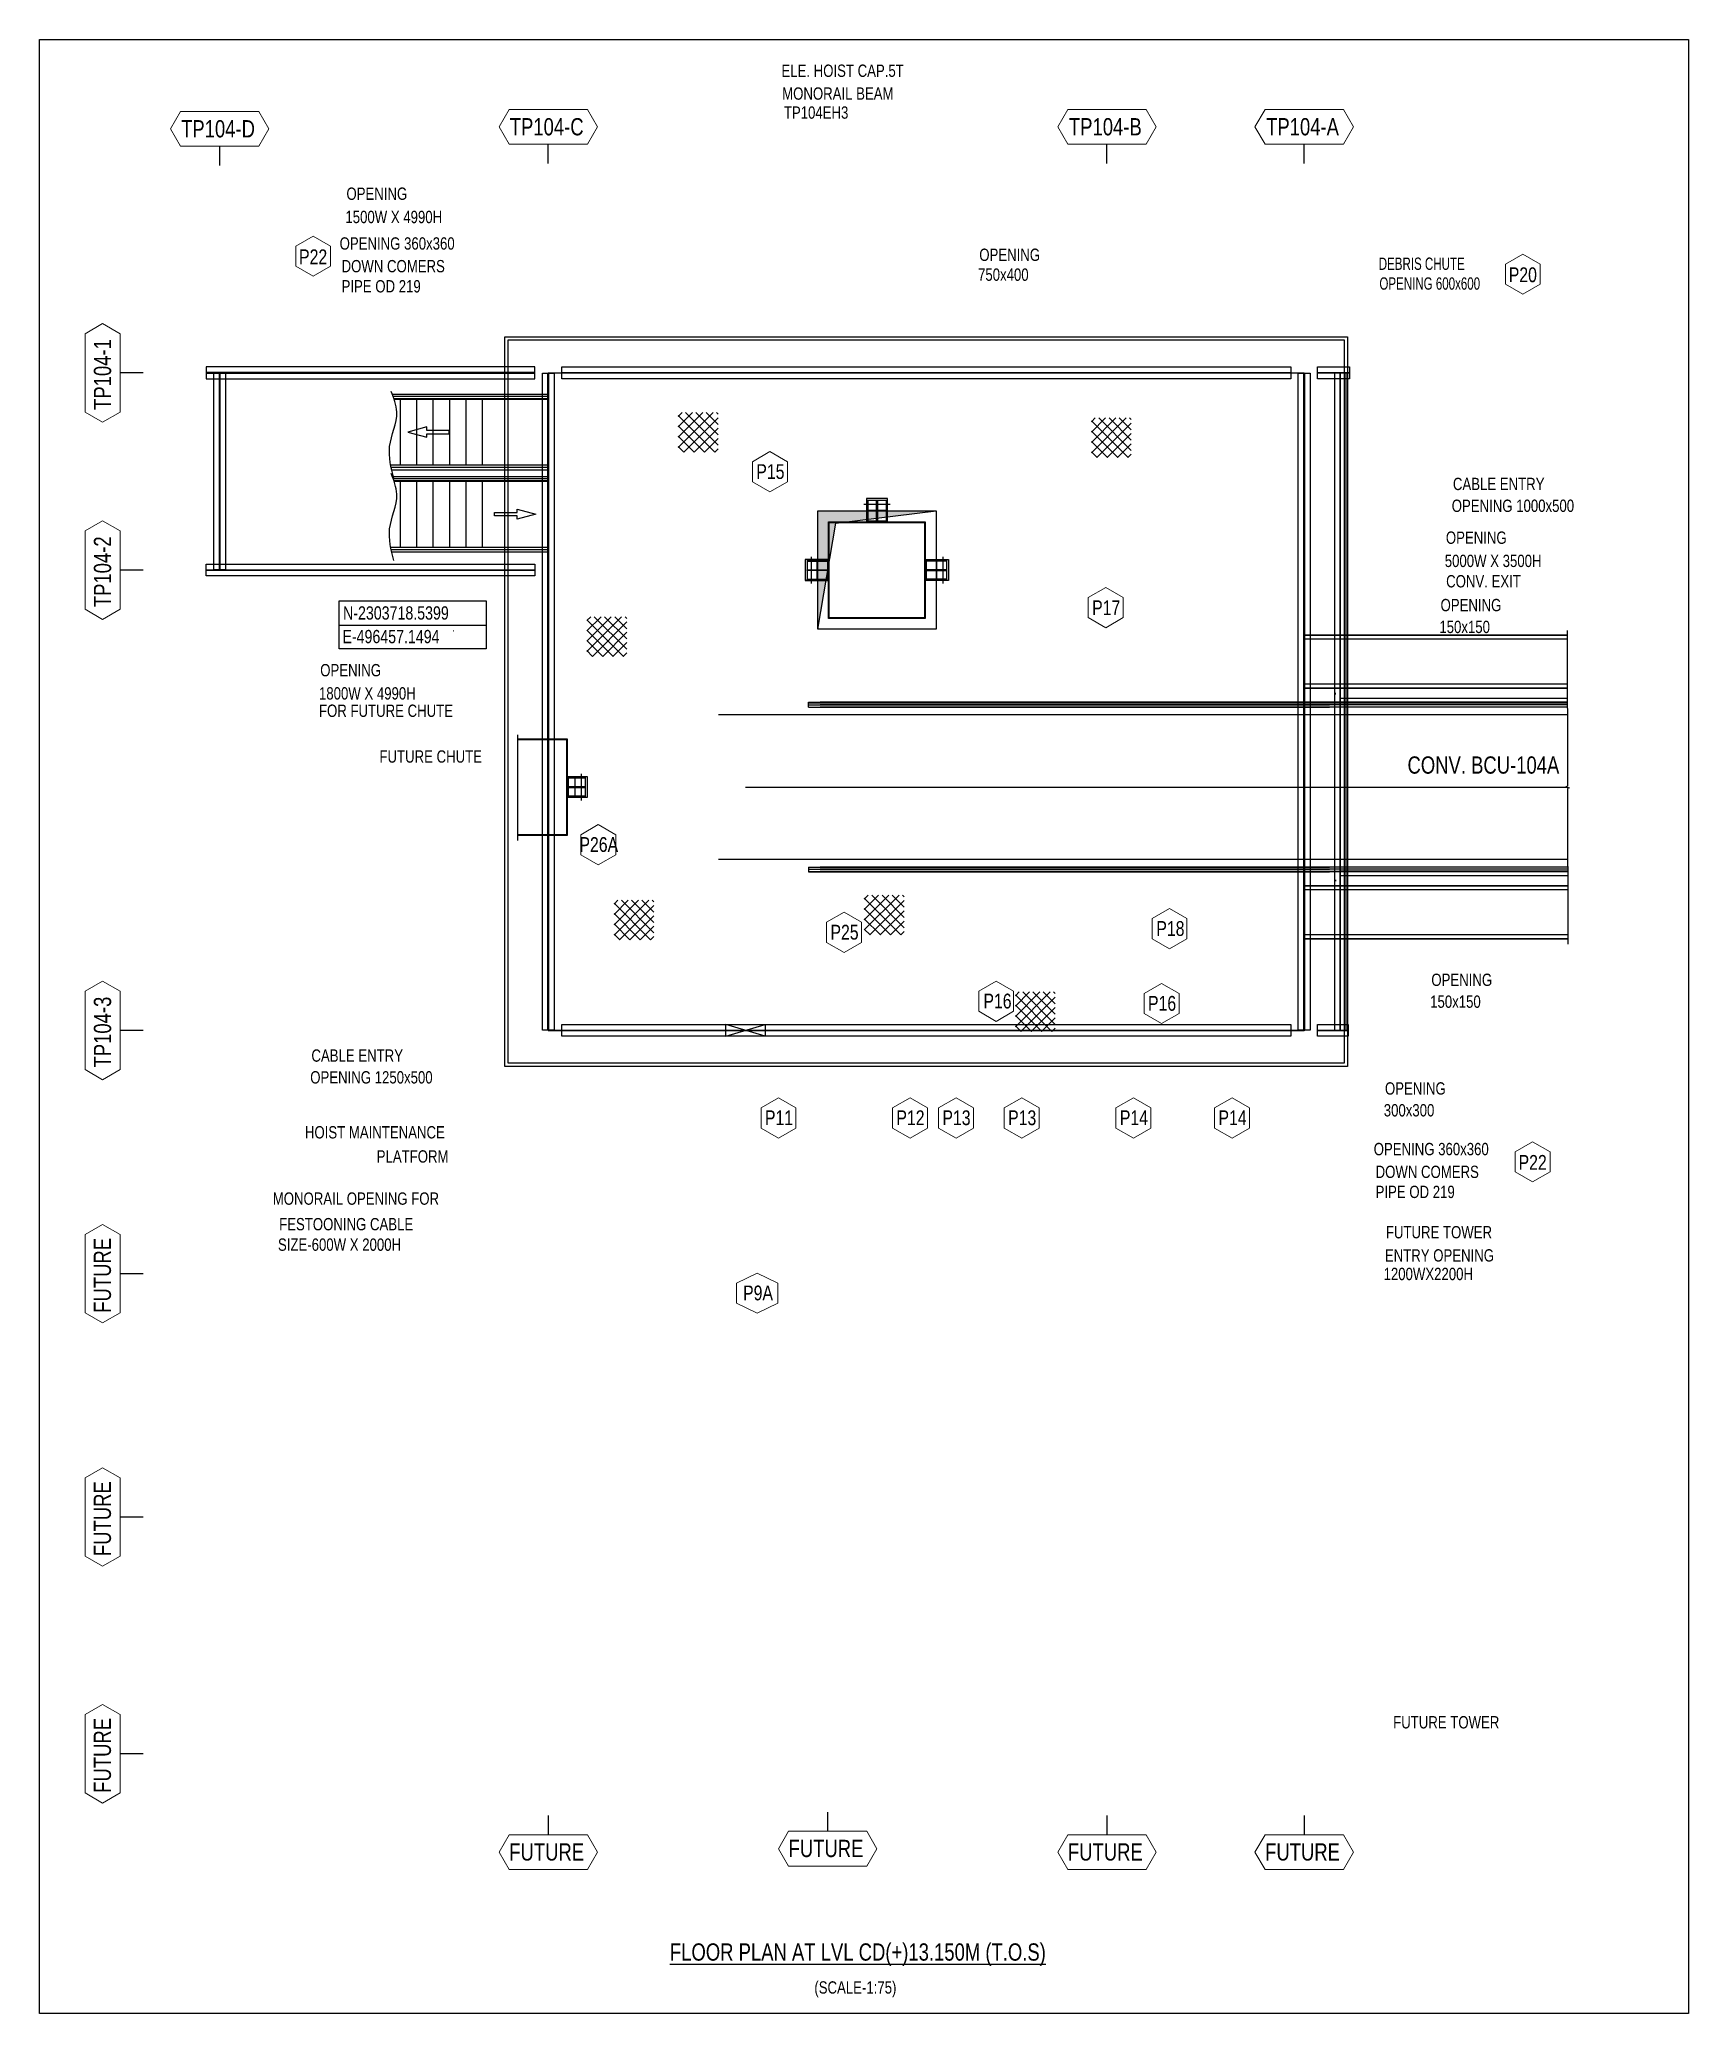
# Model space of a CAD drawing. Extents: x 209270 to 234360, y -180214 to -150194.
import ezdxf
from ezdxf.enums import TextEntityAlignment as Align

# ---------------------------------------------------------------- set-up
doc = ezdxf.new("R2010")
doc.units = 0

msp = doc.modelspace()

# ---------------------------------------------------------------- hatches: boundary and pattern name
at = {"layer": 'CEN'}
h = msp.add_hatch(color=256, dxfattribs=at)
h.dxf.hatch_style = 1
h.paths.add_polyline_path([(222912, -157364), (221112, -157364), (221112, -159164), (221385, -157552)])
at = {"layer": 'PANTHOM'}
h = msp.add_hatch(dxfattribs=at)
h.set_pattern_fill('ANSI37', color=256, scale=887.309452, angle=-180)
h.set_pattern_definition([(225, (322834.59, 2114878.95), (78.4278163, -78.4278163), []), (315, (322834.59, 2114878.95), (78.4278163, 78.4278163), [])])
h.paths.add_polyline_path([(219596, -156470), (219596, -155868), (218989, -155868), (218989, -156470)])
h = msp.add_hatch(dxfattribs=at)
h.set_pattern_fill('ANSI37', color=256, scale=887.309452, angle=-180)
h.set_pattern_definition([(225, (329120.01, 2114796.26), (78.4278163, -78.4278163), []), (315, (329120.01, 2114796.26), (78.4278163, 78.4278163), [])])
h.paths.add_polyline_path([(225881, -156553), (225881, -155950), (225275, -155950), (225275, -156553)])
h = msp.add_hatch(dxfattribs=at)
h.set_pattern_fill('ANSI37', color=256, scale=887.309452, angle=-180)
h.set_pattern_definition([(225, (321443.36, 2111774.06), (78.4278163, -78.4278163), []), (315, (321443.36, 2111774.06), (78.4278163, 78.4278163), [])])
h.paths.add_polyline_path([(218205, -159575), (218205, -158973), (217598, -158973), (217598, -159575)])
h = msp.add_hatch(dxfattribs=at)
h.set_pattern_fill('ANSI37', color=256, scale=887.309452, angle=-180)
h.set_pattern_definition([(225, (321856.98, 2107461.77), (78.4278163, -78.4278163), []), (315, (321856.98, 2107461.77), (78.4278163, 78.4278163), [])])
h.paths.add_polyline_path([(218618, -163887), (218618, -163285), (218012, -163285), (218012, -163887)])
h = msp.add_hatch(dxfattribs=at)
h.set_pattern_fill('ANSI37', color=256, scale=887.309452, angle=-180)
h.set_pattern_definition([(225, (325665.5, 2107540.08), (78.4278163, -78.4278163), []), (315, (325665.5, 2107540.08), (78.4278163, 78.4278163), [])])
h.paths.add_polyline_path([(222427, -163809), (222427, -163207), (221820, -163207), (221820, -163809)])
h = msp.add_hatch(dxfattribs=at)
h.set_pattern_fill('ANSI37', color=256, scale=887.309452, angle=-180)
h.set_pattern_definition([(225, (327963.28, 2106069.31), (78.4278163, -78.4278163), []), (315, (327963.28, 2106069.31), (78.4278163, 78.4278163), [])])
h.paths.add_polyline_path([(224725, -165280), (224725, -164677), (224118, -164677), (224118, -165280)])

# ---------------------------------------------------------------- linework, layer by layer
for p, q in [((232518, -161548, 8677319974), (232492, -161557, 8677319974)), ((232492, -161557, 8677319974), (232543, -161576, 8677319974)), ((232543, -161576, 8677319974), (232518, -161585, 8677319974))]:
    msp.add_line(p, q)
at = {"layer": 'AM_VIEWS'}
msp.add_lwpolyline([(209270, -150194), (234360, -150194), (234360, -180214), (209270, -180214)], close=True, dxfattribs=at)
at = {"layer": 'Belt'}
for p, q in [((232516, -160464, 0), (219600, -160464, 0)), ((232519, -162664, 0), (219600, -162664, 0))]:
    msp.add_line(p, q, dxfattribs=at)
for points, elevation in [([(215506, -156139), (215163, -156139), (215163, -156087), (214877, -156164), (215163, -156240), (215163, -156189), (215506, -156189)], -431919853), ([(216192, -157388), (216536, -157388), (216536, -157337), (216821, -157413), (216536, -157490), (216536, -157438), (216192, -157438)], 5421881824)]:
    msp.add_lwpolyline(points, close=True, dxfattribs=dict(at, elevation=elevation))
at = {"layer": 'BOX', "lineweight": 5}
for points in [[(211416, -151818), (211263, -151553), (211416, -151288), (212608, -151288), (212761, -151553), (212608, -151818)], [(216416, -151788), (216263, -151523), (216416, -151258), (217608, -151258), (217761, -151523), (217608, -151788)], [(224916, -151788), (224763, -151523), (224916, -151258), (226108, -151258), (226261, -151523), (226108, -151788)], [(227916, -151788), (227763, -151523), (227916, -151258), (229108, -151258), (229261, -151523), (229108, -151788)], [(213169, -153336), (213434, -153183), (213699, -153336), (213699, -153642), (213434, -153795), (213169, -153642)], [(220119, -156921), (220384, -157074), (220649, -156921), (220649, -156615), (220384, -156462), (220119, -156615)], [(225227, -158680), (225493, -158527), (225758, -158680), (225758, -158986), (225493, -159139), (225227, -158986)], [(217508, -162593), (217773, -162746), (218038, -162593), (218038, -162287), (217773, -162134), (217508, -162287)], [(221247, -163926), (221512, -164079), (221777, -163926), (221777, -163620), (221512, -163467), (221247, -163620)], [(226199, -163870), (226464, -164023), (226729, -163870), (226729, -163563), (226464, -163410), (226199, -163563)], [(223560, -164973), (223825, -165126), (224090, -164973), (224090, -164667), (223825, -164514), (223560, -164667)], [(220250, -166748), (220515, -166901), (220780, -166748), (220780, -166442), (220515, -166289), (220250, -166442)], [(222250, -166748), (222515, -166901), (222780, -166748), (222780, -166442), (222515, -166289), (222250, -166442)], [(222950, -166748), (223215, -166901), (223480, -166748), (223480, -166442), (223215, -166289), (222950, -166442)], [(223950, -166748), (224215, -166901), (224480, -166748), (224480, -166442), (224215, -166289), (223950, -166442)], [(225649, -166748), (225915, -166901), (226180, -166748), (226180, -166442), (225915, -166289), (225649, -166442)], [(227149, -166748), (227415, -166901), (227680, -166748), (227680, -166442), (227415, -166289), (227149, -166442)]]:
    msp.add_lwpolyline(points, close=True, dxfattribs=at)
for points, elevation in [([(232104, -153610), (231839, -153457), (231573, -153610), (231573, -153916), (231839, -154069), (232104, -153916)], -8484568), ([(210496, -155860), (210231, -156013), (209966, -155860), (209966, -154668), (210231, -154515), (210496, -154668)], 0), ([(210496, -158860), (210231, -159013), (209966, -158860), (209966, -157668), (210231, -157515), (210496, -157668)], 0), ([(210496, -165860), (210231, -166013), (209966, -165860), (209966, -164668), (210231, -164515), (210496, -164668)], 0), ([(226078, -165008), (226343, -165161), (226608, -165008), (226608, -164702), (226343, -164549), (226078, -164702)], 7050750847), ([(232253, -167109), (231988, -166956), (231723, -167109), (231723, -167415), (231988, -167568), (232253, -167415)], 69285249), ([(219873, -169412), (220188, -169565), (220503, -169412), (220503, -169106), (220188, -168953), (219873, -169106)], 702228933)]:
    msp.add_lwpolyline(points, close=True, dxfattribs=dict(at, elevation=elevation))
at = {"layer": 'C-ROAD-STAN', "color": 7, "linetype": 'Continuous', "lineweight": -3}
msp.add_circle((215568, -159187, 0), 1.5, dxfattribs=at)
at = {"layer": 'CEN'}
for p, q in [((212012, -152109), (212012, -151818)), ((217012, -152079), (217012, -151788)), ((225512, -152079), (225512, -151788)), ((228512, -152079), (228512, -151788)), ((210848, -155264), (210496, -155264)), ((216812, -155264), (211803, -155264)), ((212012, -158264), (212012, -155264)), ((217212, -155264), (228312, -155264)), ((228712, -155264), (229208, -155264)), ((229062, -155264), (229062, -165259)), ((222214, -157264), (221810, -157264)), ((222012, -157534), (222012, -157203)), ((221112, -159164), (221385, -157552)), ((221385, -157552), (222912, -157364)), ((221012, -158062), (221012, -158465)), ((223012, -158062), (223012, -158465)), ((210848, -158264), (210496, -158264)), ((216812, -158264), (211803, -158264)), ((221282, -158264), (220951, -158264)), ((222742, -158264), (223072, -158264)), ((228887, -160281), (232515, -160281)), ((228887, -160281), (232515, -160281)), ((232515, -160281), (229065, -160281)), ((220972, -160314), (228896, -160314)), ((232515, -160314), (221148, -160314)), ((217512, -161362), (217512, -161765)), ((217295, -161564, -53231076), (217572, -161564)), ((220012, -161564), (232509, -161564)), ((220972, -162814), (228896, -162814)), ((232520, -162814), (221148, -162814)), ((228887, -162846), (232520, -162846)), ((228887, -162846), (232520, -162846)), ((232520, -162846), (229065, -162846)), ((210848, -165264), (210496, -165264)), ((217212, -165264), (228312, -165264)), ((228712, -165264), (229186, -165264))]:
    msp.add_line(p, q, dxfattribs=at)
at = {"layer": 'CEN', "elevation": 1}
msp.add_lwpolyline([(217012, -155264), (228512, -155264), (228512, -165264), (217012, -165264)], close=True, dxfattribs=at)
at = {"layer": 'CEN'}
msp.add_lwpolyline([(221112, -157364), (222912, -157364), (222912, -159164), (221112, -159164)], close=True, dxfattribs=at)
at = {"layer": 'CEN', "elevation": 1}
for points in [[(217012, -165264), (217012, -165264), (228512, -165264), (228512, -165269)], [(217012, -165269), (217012, -165268)]]:
    msp.add_lwpolyline(points, dxfattribs=at)
at = {"layer": 'CENETR LINE'}
for p, q in [((217007, -155624, -702228908), (214650, -155624, -702228908)), ((217007, -156704, -2489929853), (214622, -156704, -2489929853)), ((217007, -156873, 5151572769), (214650, -156873, 5151572769)), ((217007, -157953, 3363871824), (214622, -157953, 3363871824))]:
    msp.add_line(p, q, dxfattribs=at)
at = {"layer": 'CENTER'}
for p, q in [((219712, -165353), (220312, -165175)), ((220312, -165353), (219712, -165175))]:
    msp.add_line(p, q, dxfattribs=at)
msp.add_lwpolyline([(219712, -165175), (220312, -165175), (220312, -165353), (219712, -165353)], close=True, dxfattribs=at)
at = {"layer": 'Chute'}
for p, q in [((221277, -158999, -702228908), (221277, -157529, -702228908)), ((221277, -157529, -702228908), (222747, -157529, -702228908)), ((221277, -157539, -702228908), (222747, -157539, -702228908)), ((221287, -158999, -702228908), (221287, -157529, -702228908)), ((222737, -157529, -702228908), (222737, -158999, -702228908)), ((222747, -157529, -702228908), (222747, -158999, -702228908)), ((222747, -158989, -702228908), (221277, -158989, -702228908)), ((222747, -158999, -702228908), (221277, -158999, -702228908))]:
    msp.add_line(p, q, dxfattribs=at)
at = {"layer": 'DIM'}
for p, q in [((213829, -159100), (216067, -159100)), ((228989, -160153, 8676235979), (228989, -160131, 8676235979)), ((228989, -162974, 8676235979), (228989, -162996, 8676235979))]:
    msp.add_line(p, q, dxfattribs=at)
at = {"layer": 'DIM', "elevation": 93058}
msp.add_lwpolyline([(213829, -158729), (216067, -158729), (216067, -159462), (213829, -159462)], close=True, dxfattribs=at)
at = {"layer": 'handrail', "const_width": 10, "elevation": -448149755}
msp.add_lwpolyline([(228512, -159159), (228512, -155264), (217012, -155264), (217012, -156838)], dxfattribs=at)
at = {"layer": 'handrail', "const_width": 10}
msp.add_lwpolyline([(217012, -157988), (217012, -165264), (228512, -165264), (228512, -163969)], dxfattribs=at)
at = {"layer": 'HIDDDEN'}
for p, q in [((217007, -155658, -702228908), (214663, -155658, -702228908)), ((217007, -156669, -2489929853), (214615, -156669, -2489929853)), ((217007, -156908, 5151572769), (214663, -156908, 5151572769)), ((217007, -157919, 3363871824), (214615, -157919, 3363871824))]:
    msp.add_line(p, q, dxfattribs=at)
at = {"layer": 'HIDDEN'}
for p, q in [((220972, -160280, 8793052906), (228896, -160280, 8793052906)), ((232515, -160280, 7050750847), (221148, -160280, 7050750847)), ((232515, -160278, 8571922964), (229065, -160278, 8676235979)), ((232515, -160284, 8571922670), (229065, -160284, 8676235979)), ((220972, -162848, 8793052906), (228896, -162848, 8793052906)), ((232520, -162848, 7050750847), (221148, -162848, 7050750847)), ((232520, -162843, 8564264016), (229065, -162843, 8676235979)), ((232520, -162849, 8564263700), (229065, -162849, 8676235979))]:
    msp.add_line(p, q, dxfattribs=at)
for points, elevation in [([(211807, -155268), (216807, -155268), (216807, -155259), (211807, -155259)], 2), ([(212016, -155268), (212016, -158259), (212007, -158259), (212007, -155268)], 1), ([(217007, -165259), (217007, -155268), (217016, -155268), (217016, -165259)], 1), ([(228307, -155268), (217217, -155268), (217217, -155259), (228307, -155259)], 1), ([(211807, -158259), (216807, -158259), (216807, -158268), (211807, -158268)], 2), ([(228307, -165268), (217217, -165268), (217217, -165259), (228307, -165259)], 0), ([(229182, -165268), (228717, -165268), (228717, -165259), (229182, -165259)], 0)]:
    msp.add_lwpolyline(points, close=True, dxfattribs=dict(at, elevation=elevation))
for points in [[(228507, -165259), (228507, -155268), (228516, -155268), (228516, -165259)], [(229204, -155268), (228717, -155268), (228717, -155259), (229204, -155259)]]:
    msp.add_lwpolyline(points, close=True, dxfattribs=at)
at = {"layer": 'HIDDEN', "elevation": 0}
msp.add_lwpolyline([(229066, -165259), (229066, -155268), (229057, -155268), (229057, -165259)], dxfattribs=at)
at = {"layer": 'MAIN OBJECT'}
for p, q in [((214637, -155589), (217007, -155589)), ((214665, -155664), (217007, -155664)), ((214757, -155664), (214757, -156664)), ((215007, -155664), (215007, -156664)), ((215257, -155664), (215257, -156664)), ((215507, -155664), (215507, -156664)), ((215757, -155664), (215757, -156664)), ((216007, -155664), (216007, -156664)), ((214614, -156664), (217007, -156664)), ((214630, -156739), (217007, -156739)), ((214637, -156838), (217007, -156838)), ((214665, -156913), (217007, -156913)), ((214757, -156913), (214757, -157913)), ((215007, -156913), (215007, -157913)), ((215257, -156913), (215257, -157913)), ((215507, -156913), (215507, -157913)), ((215757, -156913), (215757, -157913)), ((216007, -156913), (216007, -157913)), ((214614, -157913), (217007, -157913)), ((214630, -157988), (217007, -157988)), ((232514, -159251), (228512, -159251, 1)), ((228512, -159316, 1), (228512, -159251, 1)), ((232514, -159257), (228512, -159257, 1)), ((232514, -159316), (228512, -159316, 1)), ((232515, -159999), (228512, -159999, 1)), ((228512, -160064, 1), (228512, -159999, 1)), ((220972, -160349), (220972, -160274)), ((220972, -160274), (228896, -160274)), ((232515, -160274), (221148, -160274)), ((232515, -160058), (228512, -160058, 1)), ((232515, -160064), (228512, -160064, 1)), ((232515, -160215), (229065, -160215)), ((220972, -160349), (228896, -160349)), ((232515, -160349), (221148, -160349)), ((232515, -160348), (229065, -160348)), ((220972, -162779), (220972, -162854)), ((220972, -162779), (228896, -162779)), ((220972, -162854), (228896, -162854)), ((232520, -162779), (221148, -162779)), ((232520, -162854), (221148, -162854)), ((232520, -162780), (229065, -162780)), ((232520, -162913), (229065, -162913)), ((232520, -163064), (228512, -163064, 1)), ((228512, -163064, 1), (228512, -163128, 1)), ((232520, -163069), (228512, -163069, 1)), ((232520, -163128), (228512, -163128, 1)), ((232521, -163811), (228512, -163811, 1)), ((228512, -163811, 1), (228512, -163876, 1)), ((232522, -163870), (228512, -163870, 1)), ((232522, -163876), (228512, -163876, 1))]:
    msp.add_line(p, q, dxfattribs=at)
for points, elevation in [([(211807, -155353), (216807, -155353), (216807, -155174), (211807, -155174)], 2), ([(228307, -155353), (217217, -155353), (217217, -155174), (228307, -155174)], 1), ([(212101, -155268), (212101, -158259), (211922, -158259), (211922, -155268)], 1), ([(216922, -165259), (216922, -155268), (217101, -155268), (217101, -165259)], 1), ([(222172, -157354), (222172, -157174), (221852, -157174), (221852, -157354)], -491057286), ([(222172, -157517), (222172, -157203), (221852, -157203), (221852, -157517)], -702228908), ([(221874, -157517), (221862, -157517), (221862, -157203), (221874, -157203)], -702228908), ([(222018, -157517), (222006, -157517), (222006, -157203), (222018, -157203)], -702212533), ([(222150, -157517), (222162, -157517), (222162, -157203), (222150, -157203)], -702228908), ([(222172, -157529), (222172, -157517), (221852, -157517), (221852, -157529)], -702228908), ([(211807, -158174), (216807, -158174), (216807, -158353), (211807, -158353)], 2), ([(221102, -158104), (220922, -158104), (220922, -158424), (221102, -158424)], -437826210), ([(221265, -158104), (220951, -158104), (220951, -158424), (221265, -158424)], -648997832), ([(221265, -158126), (221265, -158114), (220951, -158114), (220951, -158126)], -648997832), ([(221277, -158104), (221265, -158104), (221265, -158424), (221277, -158424)], -648997832), ([(222747, -158104), (222759, -158104), (222759, -158424), (222747, -158424)], -648997832), ([(222759, -158104), (223072, -158104), (223072, -158424), (222759, -158424)], -648997832), ([(222759, -158126), (222759, -158114), (223072, -158114), (223072, -158126)], -648997832), ([(222922, -158104), (223102, -158104), (223102, -158424), (222922, -158424)], -437826210), ([(221265, -158258), (221265, -158270), (220951, -158270), (220951, -158258)], -648981456), ([(221265, -158402), (221265, -158414), (220951, -158414), (220951, -158402)], -648997832), ([(222759, -158258), (222759, -158270), (223072, -158270), (223072, -158258)], -648981456), ([(222759, -158402), (222759, -158414), (223072, -158414), (223072, -158402)], -648997832), ([(217422, -161404), (217602, -161404), (217602, -161724), (217422, -161724)], -437826210), ([(217312, -161558), (217312, -161570), (217572, -161570), (217572, -161558)], -648981456), ([(228307, -165353), (217217, -165353), (217217, -165174), (228307, -165174)], 0), ([(229182, -165353), (228717, -165353), (228717, -165174), (229182, -165174)], 0)]:
    msp.add_lwpolyline(points, close=True, dxfattribs=dict(at, elevation=elevation))
for points in [[(229204, -155353), (228717, -155353), (228717, -155174), (229204, -155174)], [(228422, -165259), (228422, -155268), (228601, -155268), (228601, -165259)]]:
    msp.add_lwpolyline(points, close=True, dxfattribs=at)
at = {"layer": 'MAIN OBJECT', "elevation": 0}
msp.add_lwpolyline([(229151, -165259), (229151, -155268), (228972, -155268), (228972, -165259)], dxfattribs=at)
at = {"layer": 'MAIN OBJECT', "linetype": 'Continuous'}
for points, elevation in [([(232513, -159182), (232518, -161548)], 8681001246), ([(232518, -161585), (232522, -163951)], 8677319974)]:
    msp.add_lwpolyline(points, dxfattribs=dict(at, elevation=elevation))
at = {"layer": 'PANTHOM'}
for p, q in [((216550, -162378), (216550, -160769)), ((216550, -160829, -702228908), (217300, -160829, -702228908)), ((216550, -160839, -702228908), (217300, -160839, -702228908)), ((217290, -160829, -702228908), (217290, -162299, -702228908)), ((217300, -160829, -702228908), (217300, -162299, -702228908)), ((217300, -162289, -702228908), (216550, -162289, -702228908)), ((217300, -162299, -702228908), (216550, -162299, -702228908))]:
    msp.add_line(p, q, dxfattribs=at)
at = {"layer": 'PANTHOM', "elevation": -648997832}
for points in [[(217300, -161404), (217312, -161404), (217312, -161724), (217300, -161724)], [(217312, -161404), (217572, -161404), (217572, -161724), (217312, -161724)], [(217312, -161426), (217312, -161414), (217572, -161414), (217572, -161426)], [(217312, -161702), (217312, -161714), (217572, -161714), (217572, -161702)]]:
    msp.add_lwpolyline(points, close=True, dxfattribs=at)
at = {"layer": 'PHANTOM', "ltscale": 0.1}
for p, q in [((210848, -168964), (210496, -168964)), ((210848, -172664), (210496, -172664)), ((210848, -176264), (210496, -176264)), ((217012, -177205), (217012, -177496)), ((221262, -177152), (221262, -177443)), ((225512, -177205), (225512, -177496)), ((228512, -177205), (228512, -177496))]:
    msp.add_line(p, q, dxfattribs=at)
at = {"layer": 'PHANTOM', "lineweight": 5, "elevation": 0}
for points in [[(210496, -169560), (210231, -169713), (209966, -169560), (209966, -168368), (210231, -168215), (210496, -168368)], [(210496, -173260), (210231, -173413), (209966, -173260), (209966, -172068), (210231, -171915), (210496, -172068)], [(210496, -176860), (210231, -177013), (209966, -176860), (209966, -175668), (210231, -175515), (210496, -175668)]]:
    msp.add_lwpolyline(points, close=True, dxfattribs=at)
at = {"layer": 'PHANTOM', "lineweight": 5}
for points in [[(216416, -178026), (216263, -177761), (216416, -177496), (217608, -177496), (217761, -177761), (217608, -178026)], [(220666, -177973), (220513, -177708), (220666, -177443), (221858, -177443), (222011, -177708), (221858, -177973)], [(224916, -178026), (224763, -177761), (224916, -177496), (226108, -177496), (226261, -177761), (226108, -178026)], [(227916, -178026), (227763, -177761), (227916, -177496), (229108, -177496), (229261, -177761), (229108, -178026)]]:
    msp.add_lwpolyline(points, close=True, dxfattribs=at)
at = {"layer": 'PHANTOM'}
for points in [[(214662, -156866, -702228908), (214598, -156386, -702228908), (214708, -155859, -702228908), (214619, -155545, -702228908)], [(214662, -158116, 5151572769), (214598, -157635, 5151572769), (214708, -157109, 5151572769), (214619, -156794, 5151572769)]]:
    msp.add_spline(points, degree=3, dxfattribs=at)
at = {"layer": 'Sheeting'}
for points in [[(216352, -154714), (229172, -154714), (229172, -165814), (216352, -165814)], [(216402, -154764), (229122, -154764), (229122, -165764), (216402, -165764)]]:
    msp.add_lwpolyline(points, close=True, dxfattribs=at)

# ---------------------------------------------------------------- texts
at = {"layer": 'PHANTOM', "width": 0.8}
for p in [(210229, -168989, 0), (210229, -172689, 0), (210229, -176289, 0)]:
    msp.add_text('FUTURE', height=262.5, rotation=90, dxfattribs=at).set_placement(p, align=Align.MIDDLE)
for p in [(216987, -177759, 0), (221237, -177706, 0), (225487, -177759, 0), (228487, -177759, 0)]:
    msp.add_text('FUTURE', height=262.5, dxfattribs=at).set_placement(p, align=Align.MIDDLE)
at = {"layer": 'TEXT'}
for s, height, width, p in [('ELE. HOIST CAP.5T', 187.5, 0.8, (220559, -150763)), ('MONORAIL BEAM', 187.5, 0.8, (220570, -151110)), ('TP104EH3', 187.5, 0.8, (220596, -151399)), ('OPENING', 187.5, 0.8, (213941, -152633)), ('1500W X 4990H', 187.5, 0.8, (213925, -152987)), ('OPENING 360x360', 187.5, 0.8, (213837, -153390, -69285249)), ('OPENING', 187.5, 0.8, (223569, -153562, -5)), ('DOWN COMERS ', 187.5, 0.8, (213867, -153735, -69285249)), ('750x400', 187.5, 0.8, (223550, -153864, -5)), ('DEBRIS CHUTE', 187.5, 0.7, (229647, -153698, -1013879)), ('PIPE OD 219', 187.5, 0.8, (213867, -154041, -69285249)), ('OPENING 600x600', 187.5, 0.7, (229657, -153999, -1013879)), ('CABLE ENTRY ', 187.5, 0.8, (230775, -157047, 1013879)), ('OPENING 1000x500', 187.5, 0.8, (230757, -157379, 1013879)), ('OPENING', 187.5, 0.8, (230668, -157864, -179312)), ('5000W X 3500H', 187.5, 0.8, (230651, -158217, -179312)), ('CONV. EXIT', 187.5, 0.8, (230672, -158527, -179312)), ('OPENING', 187.5, 0.8, (230587, -158889, -5)), ('150x150', 187.5, 0.8, (230569, -159221, -5)), ('OPENING', 187.5, 0.8, (213542, -159879, -179312)), ('1800W X 4990H', 187.5, 0.8, (213523, -160232, -179312)), ('FOR FUTURE CHUTE', 187.5, 0.8, (213523, -160496, -179312)), ('FUTURE CHUTE', 187.5, 0.8, (214443, -161192)), ('CONV. BCU-104A', 262.5, 0.8, (230084, -161359)), ('OPENING', 187.5, 0.8, (230447, -164588, -5)), ('150x150', 187.5, 0.8, (230429, -164920, -5)), ('CABLE ENTRY ', 187.5, 0.8, (213408, -165740)), ('OPENING 1250x500', 187.5, 0.8, (213390, -166071)), ('OPENING', 187.5, 0.8, (229741, -166240, -5)), ('300x300', 187.5, 0.8, (229723, -166572, -5)), ('HOIST MAINTENANCE', 187.5, 0.8, (213309, -166907, -179312)), (' PLATFORM', 187.5, 0.8, (214346, -167274, -179312)), ('OPENING 360x360', 187.5, 0.8, (229570, -167162)), ('DOWN COMERS ', 187.5, 0.8, (229599, -167508)), ('MONORAIL OPENING FOR ', 187.5, 0.8, (212820, -167915)), ('PIPE OD 219', 187.5, 0.8, (229599, -167813)), ('FESTOONING CABLE', 187.5, 0.8, (212917, -168304)), ('FUTURE TOWER', 187.5, 0.8, (229755, -168426, -1280958270)), ('SIZE-600W X 2000H', 187.5, 0.8, (212899, -168615)), ('ENTRY OPENING', 187.5, 0.8, (229740, -168779, -1280958270)), ('1200WX2200H', 187.5, 0.8, (229720, -169061, -1280958270)), ('FUTURE TOWER', 187.5, 0.8, (229866, -175879, 6574206))]:
    msp.add_text(s, height=height, dxfattribs=dict(at, width=width)).set_placement(p)
at = {"layer": 'TEXT', "width": 0.8}
for s, p in [('TP104-D', (211987, -151552, 0)), ('TP104-C', (216987, -151521, 0)), ('TP104-B', (225487, -151521, 0)), ('TP104-A', (228487, -151521, 0))]:
    msp.add_text(s, height=262.5, dxfattribs=at).set_placement(p, align=Align.MIDDLE)
for s, height, p in [('P22', 225, (213434, -153499)), ('P20', 225, (231839, -153772, -8484568)), ('P15', 225, (220391, -156765)), ('P17', 225, (225500, -158836)), ('P26A', 225, (217780, -162437)), ('P18', 225, (226477, -163714)), ('P25', 225, (221519, -163770)), ('P16', 225, (223846, -164817)), ('P16', 225, (226350, -164852, 7050750847)), ('P11', 225, (220522, -166592)), ('P12', 225, (222522, -166592)), ('P13', 225, (223222, -166592)), ('P13', 225, (224222, -166592)), ('P14', 225, (225922, -166592)), ('P14', 225, (227422, -166592)), ('P22', 225, (231988, -167271, 69285249)), ('P9A', 225, (220203, -169256, 702228933)), ('%%UFLOOR PLAN AT LVL CD(+)13.150M (T.O.S)', 262.5, (221722, -179279, 684096295)), ('(SCALE-1:75)', 187.5, (221684, -179818))]:
    msp.add_text(s, height=height, dxfattribs=at).set_placement(p, align=Align.MIDDLE_CENTER)
for s, p in [('TP104-1', (210229, -155289, 0)), ('TP104-2', (210229, -158289, 0)), ('TP104-3', (210229, -165289, 0))]:
    msp.add_text(s, height=262.5, rotation=90, dxfattribs=at).set_placement(p, align=Align.MIDDLE)
at = {"layer": 'TEXT_2.5', "width": 0.8}
for s, p in [('N-2303718.5399', (213889, -159016, -43)), ('E-496457.1494', (213880, -159375, -43))]:
    msp.add_text(s, height=201.85, rotation=360, dxfattribs=at).set_placement(p)

doc.saveas('drawing.dxf')
